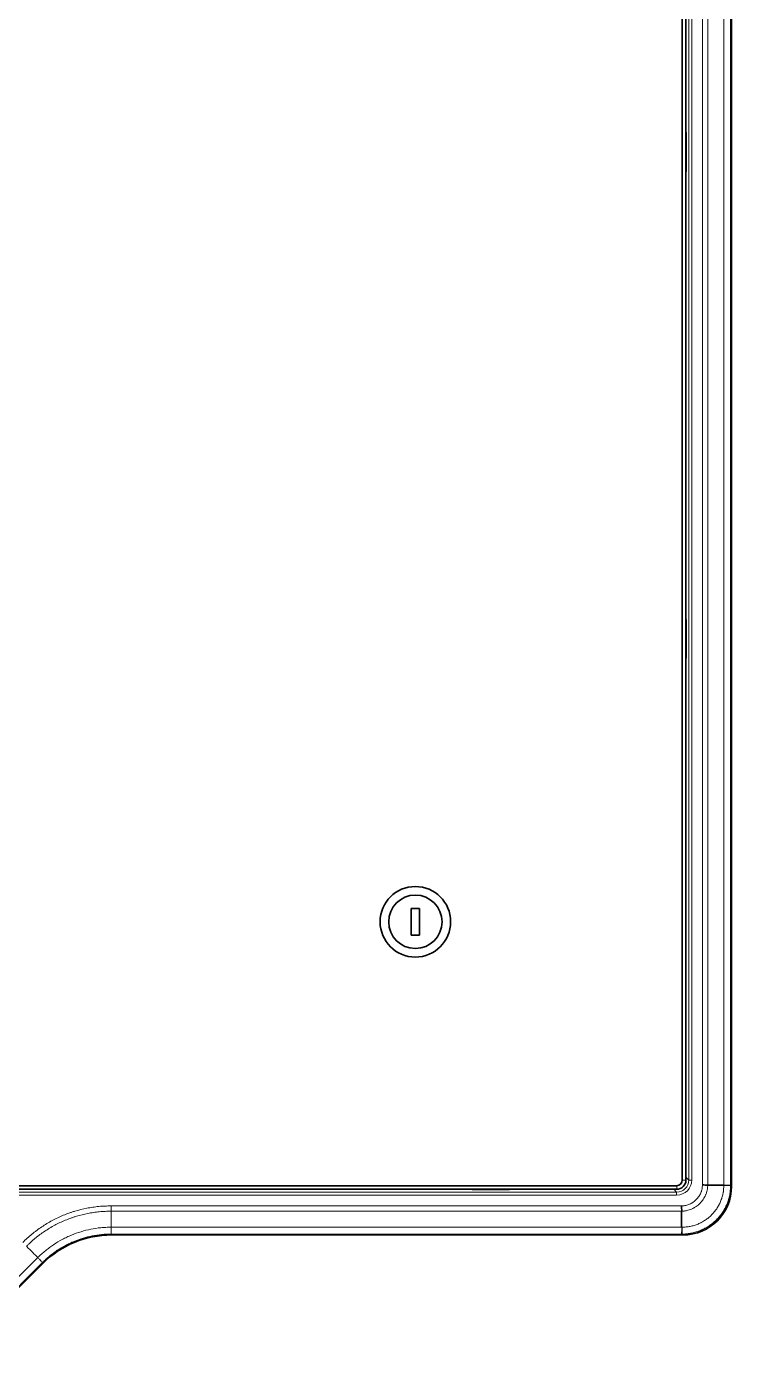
# Model space of a CAD drawing. Header units: inches. Extents: x -1096 to 3103, y -191 to 3207.
# Drawn here: x 1554.8 to 1612.8, y 1479 to 1588 of the extents above; entities that cross this region are included whole.
import ezdxf

# ---------------------------------------------------------------- set-up
doc = ezdxf.new("R2010")
doc.units = ezdxf.units.IN

msp = doc.modelspace()

# ---------------------------------------------------------------- linework, layer by layer
at = {"lineweight": 35}
for p, q in [((1608.71, 1493.14), (1608.71, 1865.14)), ((1609.01, 1865.14), (1609.01, 1493.14)), ((1612.76, 1492.64), (1612.76, 1865.65)), ((1586.41, 1513.28), (1586.41, 1515.48)), ((1586.41, 1515.48), (1587.11, 1515.48)), ((1587.11, 1515.48), (1587.11, 1513.28)), ((1587.11, 1513.28), (1586.41, 1513.28)), ((1444.66, 1492.69), (1608.26, 1492.69)), ((1608.26, 1492.39), (1444.66, 1492.39)), ((1561.77, 1488.64), (1608.77, 1488.64)), ((1548.8, 1478.98), (1556.12, 1486.3))]:
    msp.add_line(p, q, dxfattribs=at)
at = {"lineweight": 13}
for p, q in [((1609.25, 1493.15), (1609.25, 1865.13)), ((1609.5, 1865.13), (1609.5, 1493.15)), ((1610.38, 1492.75), (1610.38, 1865.53)), ((1610.81, 1865.54), (1610.81, 1492.74)), ((1612.13, 1492.74), (1612.13, 1865.54)), ((1612.69, 1865.54), (1612.69, 1492.74)), ((1609.01, 1579.42), (1609.03, 1579.41)), ((1609.01, 1579.32), (1609.03, 1579.41)), ((1609.07, 1578.66), (1609.01, 1578.66)), ((1609.07, 1578.66), (1609.07, 1576.62)), ((1609.07, 1576.62), (1609.01, 1576.62)), ((1609.03, 1575.87), (1609.01, 1575.96)), ((1609.03, 1575.87), (1609.01, 1575.86)), ((1609.01, 1539.42), (1609.03, 1539.41)), ((1609.01, 1539.32), (1609.03, 1539.41)), ((1609.07, 1538.66), (1609.01, 1538.66)), ((1609.07, 1538.66), (1609.07, 1536.62)), ((1609.07, 1536.62), (1609.01, 1536.62)), ((1609.03, 1535.87), (1609.01, 1535.96)), ((1609.03, 1535.87), (1609.01, 1535.86)), ((1608.71, 1493.14), (1609.01, 1493.14)), ((1609.01, 1493.39), (1609.25, 1493.15)), ((1609.25, 1493.15), (1609.5, 1493.15)), ((1444.68, 1492.15), (1608.25, 1492.15)), ((1591.2, 1492.38), (1591.19, 1492.39)), ((1591.2, 1492.38), (1591.28, 1492.39)), ((1591.95, 1492.34), (1591.95, 1492.39)), ((1593.98, 1492.34), (1591.95, 1492.34)), ((1593.98, 1492.34), (1593.98, 1492.39)), ((1594.65, 1492.39), (1594.73, 1492.38)), ((1594.74, 1492.39), (1594.73, 1492.38)), ((1608.25, 1492.15), (1608.02, 1492.39)), ((1608.25, 1491.9), (1608.25, 1492.15)), ((1608.26, 1492.69), (1608.26, 1492.39)), ((1612.13, 1492.7), (1612.13, 1492.74)), ((1612.69, 1492.71), (1612.76, 1492.64)), ((1608.25, 1491.9), (1444.68, 1491.9)), ((1561.73, 1491.03), (1608.66, 1491.03)), ((1608.66, 1490.59), (1561.73, 1490.59)), ((1561.73, 1489.28), (1608.66, 1489.28)), ((1561.74, 1488.71), (1561.77, 1488.64)), ((1608.66, 1488.71), (1561.74, 1488.71)), ((1608.66, 1489.28), (1608.7, 1489.28)), ((1608.77, 1488.64), (1608.7, 1488.71)), ((1548.39, 1479.46), (1555.71, 1486.78)), ((1556.09, 1486.37), (1548.77, 1479.05)), ((1556.12, 1486.3), (1556.09, 1486.37))]:
    msp.add_line(p, q, dxfattribs=at)
at = {"lineweight": 35}
for radius in [0.75, 0.45]:
    msp.add_arc((1608.26, 1493.14), radius, 270, 0, dxfattribs=at)
at = {"lineweight": 13}
for centre, major_axis, ratio, start_param, end_param in [((1609.03, 1578.66), (0, 0.75), 0.052408, 4.712389, 6.248279), ((1609.03, 1576.62), (0, 0.75), 0.052408, 3.176499, 4.712389), ((1609.03, 1538.66), (0, 0.75), 0.052408, 4.712389, 6.248279), ((1609.03, 1536.62), (0, 0.75), 0.052408, 3.176499, 4.712389), ((1608.25, 1493.16), (-0.71, 0.71), 0.995904, 2.357564, 3.925621), ((1608.25, 1493.16), (0.886, -0.886), 0.997265, 5.499157, 7.067214), ((1591.95, 1492.38), (0.75, 0), 0.052408, 3.176499, 4.712389), ((1593.98, 1492.38), (0.75, 0), 0.052408, 4.712389, 6.248279), ((1611.69, 1492.71), (-1, 0), 0.006278, 2.023496, 3.089232), ((1608.7, 1489.71), (0, 1), 0.006145, 3.193954, 4.259688)]:
    msp.add_ellipse(centre, major_axis=major_axis, ratio=ratio, start_param=start_param, end_param=end_param, dxfattribs=at)
at = {"lineweight": 35}
for centre, major_axis, ratio, start_param, end_param in [((1608.76, 1492.65), (-2.84, 2.84), 0.997265, 2.357564, 3.925621), ((1561.78, 1480.63), (3.07, -7.4), 0.998395, 2.749461, 3.533724)]:
    msp.add_ellipse(centre, major_axis=major_axis, ratio=ratio, start_param=start_param, end_param=end_param, dxfattribs=at)
for points, knots in [([(1586.76, 1517.28), (1585.16, 1517.28), (1583.86, 1515.98), (1583.86, 1512.78), (1585.16, 1511.48), (1588.36, 1511.48), (1589.66, 1512.78), (1589.66, 1515.98), (1588.36, 1517.28), (1586.76, 1517.28)], [0, 0, 0, 0, 0.25, 0.25, 0.5, 0.5, 0.75, 0.75, 1, 1, 1, 1]), ([(1586.76, 1512.18), (1585.55, 1512.18), (1584.57, 1513.17), (1584.57, 1515.59), (1585.55, 1516.57), (1587.97, 1516.57), (1588.96, 1515.59), (1588.96, 1513.17), (1587.97, 1512.18), (1586.76, 1512.18)], [0, 0, 0, 0, 0.25, 0.25, 0.5, 0.5, 0.75, 0.75, 1, 1, 1, 1]), ([(1610.38, 1492.75), (1610.45, 1492.75), (1610.53, 1492.75), (1610.67, 1492.74), (1610.75, 1492.74), (1610.81, 1492.74)], [0, 0, 0, 0, 0.5, 0.5, 1, 1, 1, 1]), ([(1608.66, 1491.03), (1608.66, 1490.95), (1608.66, 1490.88), (1608.67, 1490.73), (1608.67, 1490.66), (1608.67, 1490.59)], [0, 0, 0, 0, 0.5, 0.5, 1, 1, 1, 1])]:
    msp.add_open_spline(points, degree=3, knots=knots, dxfattribs=at)
at = {"lineweight": 13}
for points, knots in [([(1608.66, 1491.03), (1608.72, 1491.03), (1608.78, 1491.03), (1608.86, 1491.04), (1608.89, 1491.05), (1608.94, 1491.06), (1608.97, 1491.06), (1609.05, 1491.08), (1609.11, 1491.1), (1609.21, 1491.13), (1609.26, 1491.15), (1609.37, 1491.19), (1609.42, 1491.22), (1609.49, 1491.26), (1609.51, 1491.27), (1609.56, 1491.3), (1609.59, 1491.32), (1609.66, 1491.36), (1609.7, 1491.4), (1609.79, 1491.47), (1609.83, 1491.51), (1609.89, 1491.57), (1609.9, 1491.59), (1609.94, 1491.63), (1609.96, 1491.65), (1610.01, 1491.71), (1610.08, 1491.8), (1610.14, 1491.9), (1610.19, 1492), (1610.22, 1492.05), (1610.25, 1492.12), (1610.26, 1492.15), (1610.28, 1492.2), (1610.29, 1492.23), (1610.31, 1492.31), (1610.33, 1492.36), (1610.35, 1492.47), (1610.36, 1492.53), (1610.37, 1492.64), (1610.38, 1492.69), (1610.38, 1492.75)], [0, 0, 0, 0, 0.0625, 0.0625, 0.09375, 0.09375, 0.125, 0.125, 0.1875, 0.1875, 0.25, 0.25, 0.3125, 0.3125, 0.34375, 0.34375, 0.375, 0.375, 0.4375, 0.4375, 0.5, 0.5, 0.53125, 0.53125, 0.5625, 0.5625, 0.625, 0.6875, 0.6875, 0.75, 0.75, 0.78125, 0.78125, 0.8125, 0.8125, 0.875, 0.875, 0.9375, 0.9375, 1, 1, 1, 1]), ([(1610.81, 1492.74), (1610.81, 1492.74), (1610.81, 1492.74), (1610.81, 1492.73), (1610.81, 1492.72), (1610.81, 1492.71), (1610.81, 1492.68), (1610.81, 1492.62), (1610.8, 1492.57), (1610.79, 1492.46), (1610.78, 1492.39), (1610.75, 1492.26), (1610.73, 1492.19), (1610.7, 1492.09), (1610.69, 1492.06), (1610.66, 1491.99), (1610.65, 1491.96), (1610.61, 1491.86), (1610.58, 1491.8), (1610.51, 1491.68), (1610.44, 1491.56), (1610.35, 1491.45), (1610.29, 1491.36), (1610.26, 1491.34), (1610.22, 1491.29), (1610.19, 1491.26), (1610.12, 1491.19), (1610.02, 1491.09), (1609.91, 1491.01), (1609.82, 1490.95), (1609.79, 1490.93), (1609.74, 1490.9), (1609.73, 1490.9), (1609.7, 1490.88), (1609.68, 1490.87), (1609.61, 1490.83), (1609.54, 1490.8), (1609.42, 1490.74), (1609.35, 1490.72), (1609.22, 1490.67), (1609.15, 1490.66), (1609.05, 1490.63), (1609.01, 1490.63), (1608.94, 1490.62), (1608.91, 1490.61), (1608.84, 1490.6), (1608.81, 1490.6), (1608.75, 1490.59), (1608.73, 1490.59), (1608.7, 1490.59), (1608.68, 1490.59), (1608.67, 1490.59), (1608.67, 1490.59), (1608.66, 1490.59)], [0, 0, 0, 0, 0.001953, 0.001953, 0.003906, 0.007812, 0.015625, 0.03125, 0.0625, 0.0625, 0.125, 0.125, 0.1875, 0.1875, 0.21875, 0.21875, 0.25, 0.25, 0.3125, 0.3125, 0.375, 0.4375, 0.4375, 0.46875, 0.46875, 0.5, 0.5, 0.5625, 0.625, 0.625, 0.65625, 0.65625, 0.671875, 0.671875, 0.6875, 0.6875, 0.75, 0.75, 0.8125, 0.8125, 0.875, 0.875, 0.90625, 0.90625, 0.9375, 0.9375, 0.96875, 0.96875, 0.984375, 0.992188, 0.996094, 0.996094, 1, 1, 1, 1]), ([(1612.69, 1492.71), (1612.69, 1492.58), (1612.68, 1492.45), (1612.66, 1492.25), (1612.66, 1492.18), (1612.64, 1492.09), (1612.64, 1492.05), (1612.63, 1491.99), (1612.62, 1491.96), (1612.59, 1491.8), (1612.56, 1491.67), (1612.48, 1491.42), (1612.44, 1491.3), (1612.36, 1491.12), (1612.32, 1491.03), (1612.28, 1490.94), (1612.25, 1490.88), (1612.23, 1490.85), (1612.16, 1490.71), (1612.09, 1490.6), (1611.94, 1490.38), (1611.87, 1490.27), (1611.74, 1490.12), (1611.7, 1490.07), (1611.61, 1489.98), (1611.57, 1489.93), (1611.43, 1489.79), (1611.33, 1489.7), (1611.13, 1489.54), (1611.02, 1489.46), (1610.81, 1489.32), (1610.7, 1489.25), (1610.55, 1489.17), (1610.52, 1489.16), (1610.46, 1489.13), (1610.43, 1489.11), (1610.34, 1489.07), (1610.28, 1489.04), (1610.1, 1488.97), (1609.98, 1488.92), (1609.73, 1488.85), (1609.61, 1488.82), (1609.41, 1488.78), (1609.35, 1488.77), (1609.25, 1488.75), (1609.22, 1488.75), (1609.16, 1488.74), (1609.12, 1488.74), (1608.96, 1488.72), (1608.83, 1488.71), (1608.7, 1488.71)], [0, 0, 0, 0, 0.0625, 0.0625, 0.09375, 0.09375, 0.109375, 0.109375, 0.125, 0.125, 0.1875, 0.1875, 0.25, 0.25, 0.28125, 0.296875, 0.296875, 0.3125, 0.3125, 0.375, 0.375, 0.4375, 0.4375, 0.46875, 0.46875, 0.5, 0.5, 0.5625, 0.5625, 0.625, 0.625, 0.6875, 0.6875, 0.703125, 0.703125, 0.71875, 0.71875, 0.75, 0.75, 0.8125, 0.8125, 0.875, 0.875, 0.90625, 0.90625, 0.921875, 0.921875, 0.9375, 0.9375, 1, 1, 1, 1]), ([(1608.7, 1489.28), (1608.81, 1489.28), (1608.93, 1489.28), (1609.07, 1489.3), (1609.1, 1489.3), (1609.15, 1489.31), (1609.18, 1489.31), (1609.26, 1489.32), (1609.32, 1489.33), (1609.48, 1489.37), (1609.59, 1489.39), (1609.8, 1489.46), (1609.91, 1489.5), (1610.06, 1489.56), (1610.11, 1489.58), (1610.19, 1489.62), (1610.22, 1489.63), (1610.27, 1489.66), (1610.39, 1489.72), (1610.51, 1489.8), (1610.7, 1489.92), (1610.87, 1490.05), (1611.04, 1490.2), (1611.16, 1490.32), (1611.2, 1490.36), (1611.27, 1490.45), (1611.31, 1490.49), (1611.42, 1490.62), (1611.48, 1490.71), (1611.61, 1490.89), (1611.67, 1490.99), (1611.73, 1491.11), (1611.75, 1491.14), (1611.77, 1491.19), (1611.81, 1491.26), (1611.84, 1491.34), (1611.91, 1491.5), (1611.95, 1491.6), (1612.01, 1491.81), (1612.04, 1491.92), (1612.07, 1492.06), (1612.07, 1492.09), (1612.08, 1492.14), (1612.09, 1492.17), (1612.1, 1492.25), (1612.11, 1492.31), (1612.12, 1492.48), (1612.13, 1492.59), (1612.13, 1492.7)], [0, 0, 0, 0, 0.0625, 0.0625, 0.078125, 0.078125, 0.09375, 0.09375, 0.125, 0.125, 0.1875, 0.1875, 0.25, 0.25, 0.28125, 0.28125, 0.296875, 0.296875, 0.3125, 0.375, 0.375, 0.4375, 0.5, 0.5, 0.53125, 0.53125, 0.5625, 0.5625, 0.625, 0.625, 0.6875, 0.6875, 0.703125, 0.703125, 0.71875, 0.75, 0.75, 0.8125, 0.8125, 0.875, 0.875, 0.890625, 0.890625, 0.90625, 0.90625, 0.9375, 0.9375, 1, 1, 1, 1]), ([(1612.13, 1492.74), (1612.21, 1492.74), (1612.28, 1492.74), (1612.42, 1492.74), (1612.48, 1492.74), (1612.57, 1492.74), (1612.61, 1492.74), (1612.67, 1492.74), (1612.69, 1492.74), (1612.69, 1492.74)], [0, 0, 0, 0, 0.25, 0.25, 0.5, 0.5, 0.75, 0.75, 1, 1, 1, 1]), ([(1554.47, 1488.02), (1554.59, 1488.14), (1554.71, 1488.26), (1554.96, 1488.48), (1555.09, 1488.59), (1555.28, 1488.76), (1555.35, 1488.81), (1555.48, 1488.91), (1555.55, 1488.96), (1555.75, 1489.12), (1555.89, 1489.21), (1556.31, 1489.49), (1556.6, 1489.66), (1557.19, 1489.98), (1557.49, 1490.12), (1557.96, 1490.32), (1558.11, 1490.38), (1558.31, 1490.45), (1558.35, 1490.46), (1558.43, 1490.49), (1558.55, 1490.53), (1559, 1490.67), (1559.4, 1490.77), (1559.89, 1490.87), (1560.06, 1490.89), (1560.39, 1490.94), (1560.56, 1490.96), (1560.89, 1491), (1561.06, 1491.01), (1561.39, 1491.02), (1561.56, 1491.03), (1561.73, 1491.03)], [0, 0, 0, 0, 0.0625, 0.0625, 0.125, 0.125, 0.15625, 0.15625, 0.1875, 0.1875, 0.25, 0.25, 0.375, 0.375, 0.5, 0.5, 0.5625, 0.5625, 0.578125, 0.578125, 0.59375, 0.625, 0.75, 0.75, 0.8125, 0.8125, 0.875, 0.875, 0.9375, 0.9375, 1, 1, 1, 1]), ([(1561.73, 1491.03), (1561.73, 1490.95), (1561.73, 1490.88), (1561.73, 1490.73), (1561.73, 1490.66), (1561.73, 1490.59)], [0, 0, 0, 0, 0.5, 0.5, 1, 1, 1, 1]), ([(1561.73, 1490.59), (1561.73, 1490.59), (1561.72, 1490.59), (1561.72, 1490.59), (1561.71, 1490.59), (1561.69, 1490.59), (1561.66, 1490.59), (1561.59, 1490.59), (1561.45, 1490.59), (1561.33, 1490.58), (1561.08, 1490.57), (1560.92, 1490.56), (1560.6, 1490.53), (1560.45, 1490.51), (1560.13, 1490.46), (1559.97, 1490.44), (1559.5, 1490.34), (1559.19, 1490.27), (1558.8, 1490.15), (1558.69, 1490.11), (1558.57, 1490.07), (1558.5, 1490.05), (1558.46, 1490.04), (1558.27, 1489.97), (1558.12, 1489.91), (1557.67, 1489.72), (1557.38, 1489.59), (1556.81, 1489.29), (1556.54, 1489.12), (1556.14, 1488.85), (1556.01, 1488.76), (1555.81, 1488.62), (1555.75, 1488.57), (1555.62, 1488.47), (1555.56, 1488.42), (1555.37, 1488.26), (1555.25, 1488.15), (1555.07, 1487.99), (1555.01, 1487.94), (1554.92, 1487.85), (1554.88, 1487.81), (1554.83, 1487.76), (1554.8, 1487.74), (1554.79, 1487.72), (1554.78, 1487.72), (1554.78, 1487.71), (1554.78, 1487.71), (1554.78, 1487.71)], [0, 0, 0, 0, 0.000977, 0.000977, 0.001953, 0.003906, 0.007813, 0.015625, 0.03125, 0.0625, 0.0625, 0.125, 0.125, 0.1875, 0.1875, 0.25, 0.25, 0.375, 0.375, 0.40625, 0.421875, 0.421875, 0.4375, 0.4375, 0.5, 0.5, 0.625, 0.625, 0.75, 0.75, 0.8125, 0.8125, 0.84375, 0.84375, 0.875, 0.875, 0.9375, 0.9375, 0.96875, 0.96875, 0.984375, 0.992188, 0.996094, 0.998047, 0.999023, 0.999023, 1, 1, 1, 1]), ([(1555.71, 1486.78), (1555.71, 1486.79), (1555.72, 1486.79), (1555.73, 1486.81), (1555.75, 1486.82), (1555.79, 1486.87), (1555.88, 1486.95), (1555.96, 1487.02), (1556.11, 1487.16), (1556.22, 1487.25), (1556.44, 1487.43), (1556.55, 1487.52), (1556.72, 1487.64), (1556.77, 1487.68), (1556.89, 1487.76), (1556.94, 1487.8), (1557.24, 1488), (1557.47, 1488.14), (1557.84, 1488.34), (1557.97, 1488.4), (1558.22, 1488.52), (1558.35, 1488.58), (1558.74, 1488.74), (1559, 1488.83), (1559.53, 1488.99), (1559.8, 1489.06), (1560.34, 1489.16), (1560.61, 1489.21), (1560.96, 1489.24), (1561.03, 1489.25), (1561.17, 1489.26), (1561.24, 1489.26), (1561.38, 1489.27), (1561.48, 1489.27), (1561.61, 1489.27), (1561.67, 1489.28), (1561.7, 1489.28), (1561.71, 1489.28), (1561.72, 1489.28), (1561.73, 1489.28)], [0, 0, 0, 0, 0.003906, 0.003906, 0.007812, 0.015625, 0.03125, 0.0625, 0.0625, 0.125, 0.125, 0.1875, 0.1875, 0.21875, 0.21875, 0.25, 0.25, 0.375, 0.375, 0.4375, 0.4375, 0.5, 0.5, 0.625, 0.625, 0.75, 0.75, 0.875, 0.875, 0.90625, 0.90625, 0.9375, 0.9375, 0.96875, 0.984375, 0.992188, 0.996094, 0.996094, 1, 1, 1, 1]), ([(1561.74, 1488.71), (1561.68, 1488.71), (1561.61, 1488.71), (1561.48, 1488.71), (1561.41, 1488.71), (1561.28, 1488.7), (1561.22, 1488.7), (1561.09, 1488.69), (1561.02, 1488.68), (1560.7, 1488.65), (1560.44, 1488.61), (1559.93, 1488.51), (1559.68, 1488.45), (1559.18, 1488.3), (1558.94, 1488.21), (1558.57, 1488.06), (1558.45, 1488.01), (1558.21, 1487.89), (1558.1, 1487.84), (1557.75, 1487.65), (1557.53, 1487.52), (1557.25, 1487.34), (1557.2, 1487.3), (1557.09, 1487.22), (1557.04, 1487.18), (1556.88, 1487.07), (1556.78, 1486.99), (1556.58, 1486.82), (1556.48, 1486.73), (1556.33, 1486.6), (1556.28, 1486.56), (1556.19, 1486.47), (1556.14, 1486.42), (1556.09, 1486.37)], [0, 0, 0, 0, 0.03125, 0.03125, 0.0625, 0.0625, 0.09375, 0.09375, 0.125, 0.125, 0.25, 0.25, 0.375, 0.375, 0.5, 0.5, 0.5625, 0.5625, 0.625, 0.625, 0.75, 0.75, 0.78125, 0.78125, 0.8125, 0.8125, 0.875, 0.875, 0.9375, 0.9375, 0.96875, 0.96875, 1, 1, 1, 1]), ([(1561.73, 1489.28), (1561.73, 1489.2), (1561.73, 1489.12), (1561.73, 1488.99), (1561.74, 1488.93), (1561.74, 1488.83), (1561.74, 1488.79), (1561.74, 1488.74), (1561.74, 1488.72), (1561.74, 1488.71)], [0, 0, 0, 0, 0.25, 0.25, 0.5, 0.5, 0.75, 0.75, 1, 1, 1, 1]), ([(1608.67, 1489.28), (1608.67, 1489.2), (1608.67, 1489.12), (1608.67, 1488.99), (1608.67, 1488.93), (1608.66, 1488.83), (1608.66, 1488.79), (1608.66, 1488.74), (1608.66, 1488.72), (1608.66, 1488.71)], [0, 0, 0, 0, 0.25, 0.25, 0.5, 0.5, 0.75, 0.75, 1, 1, 1, 1]), ([(1555.71, 1486.78), (1555.76, 1486.72), (1555.81, 1486.67), (1555.91, 1486.57), (1555.95, 1486.53), (1556.02, 1486.46), (1556.04, 1486.43), (1556.08, 1486.39), (1556.09, 1486.38), (1556.09, 1486.37)], [0, 0, 0, 0, 0.25, 0.25, 0.5, 0.5, 0.75, 0.75, 1, 1, 1, 1])]:
    msp.add_open_spline(points, degree=3, knots=knots, dxfattribs=at)
at = {"lineweight": 35}
for points in [[(1610.81, 1492.74), (1612.13, 1492.74)], [(1608.66, 1490.59), (1608.66, 1489.28)]]:
    msp.add_open_spline(points, degree=1, dxfattribs=at)
at = {"lineweight": 13}
for points, degree in [([(1612.69, 1492.74), (1612.69, 1492.73), (1612.69, 1492.72), (1612.69, 1492.71)], 3), ([(1561.73, 1490.59), (1561.73, 1489.28)], 1), ([(1608.7, 1488.71), (1608.69, 1488.71), (1608.68, 1488.71), (1608.66, 1488.71)], 3), ([(1554.78, 1487.71), (1555.71, 1486.78)], 1)]:
    msp.add_open_spline(points, degree=degree, dxfattribs=at)

doc.saveas('drawing.dxf')
